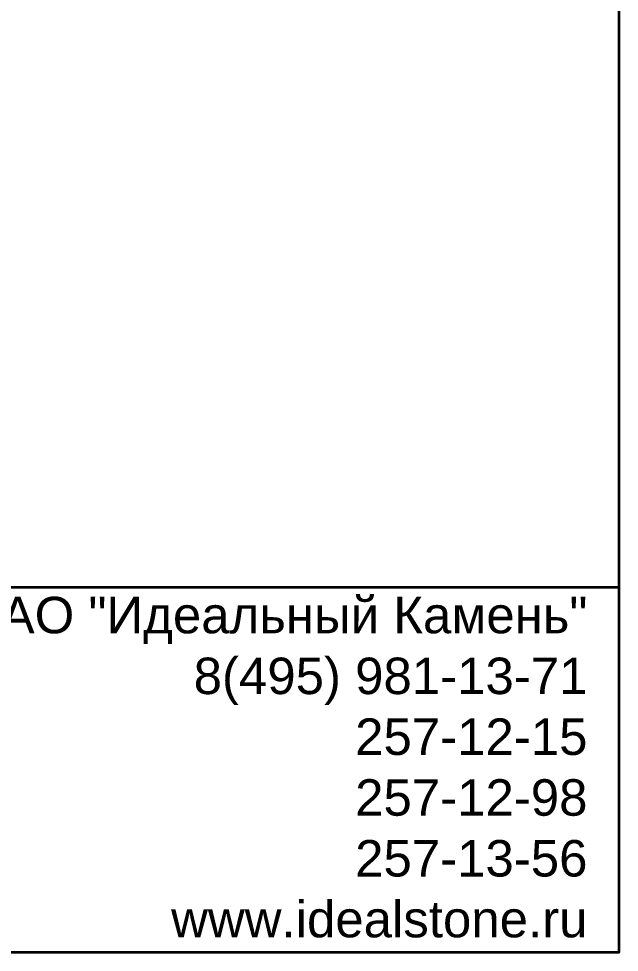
# Model space of a CAD drawing. Header units: millimetres. Extents: x 30413 to 31153, y 5578 to 6726.
# Drawn here: x 31054.1 to 31152.9, y 5577.8 to 5731.4 of the extents above; entities that cross this region are included whole.
import ezdxf

# ---------------------------------------------------------------- set-up
doc = ezdxf.new("R2010")
doc.units = ezdxf.units.MM
doc.layers.get('0').update_dxf_attribs({"lineweight": 35})
doc.styles.get("Standard").update_dxf_attribs({"font": 'ARIAL.TTF', "height": 5})

msp = doc.modelspace()

# ---------------------------------------------------------------- linework, layer by layer
for p, q in [((31152.87967971847, 5577.787069461359), (31152.87967971847, 6725.787069461356)), ((30412.87967971845, 5577.787069461363), (31152.87967971848, 5577.787069461359))]:
    msp.add_line(p, q)
msp.add_lwpolyline([(30632.87967971847, 5577.787069461359), (31152.87967971847, 5577.787069461359), (31152.87967971847, 5637.787069461359), (30632.87967971847, 5637.787069461359)], close=True)

# ---------------------------------------------------------------- texts
at = {"insert": (31147.6409363251, 5608.216486769648), "char_height": 6, "attachment_point": 6}
msp.add_mtext('{\\fArial|b0|i0|c204|p34;ЗАО "Идеальный Камень"\\P8(495) 981-13-71\\P257-12-15\\P257-12-98\\P257-13-56\\Pwww.idealstone.ru}', dxfattribs=at)

doc.saveas('drawing.dxf')
